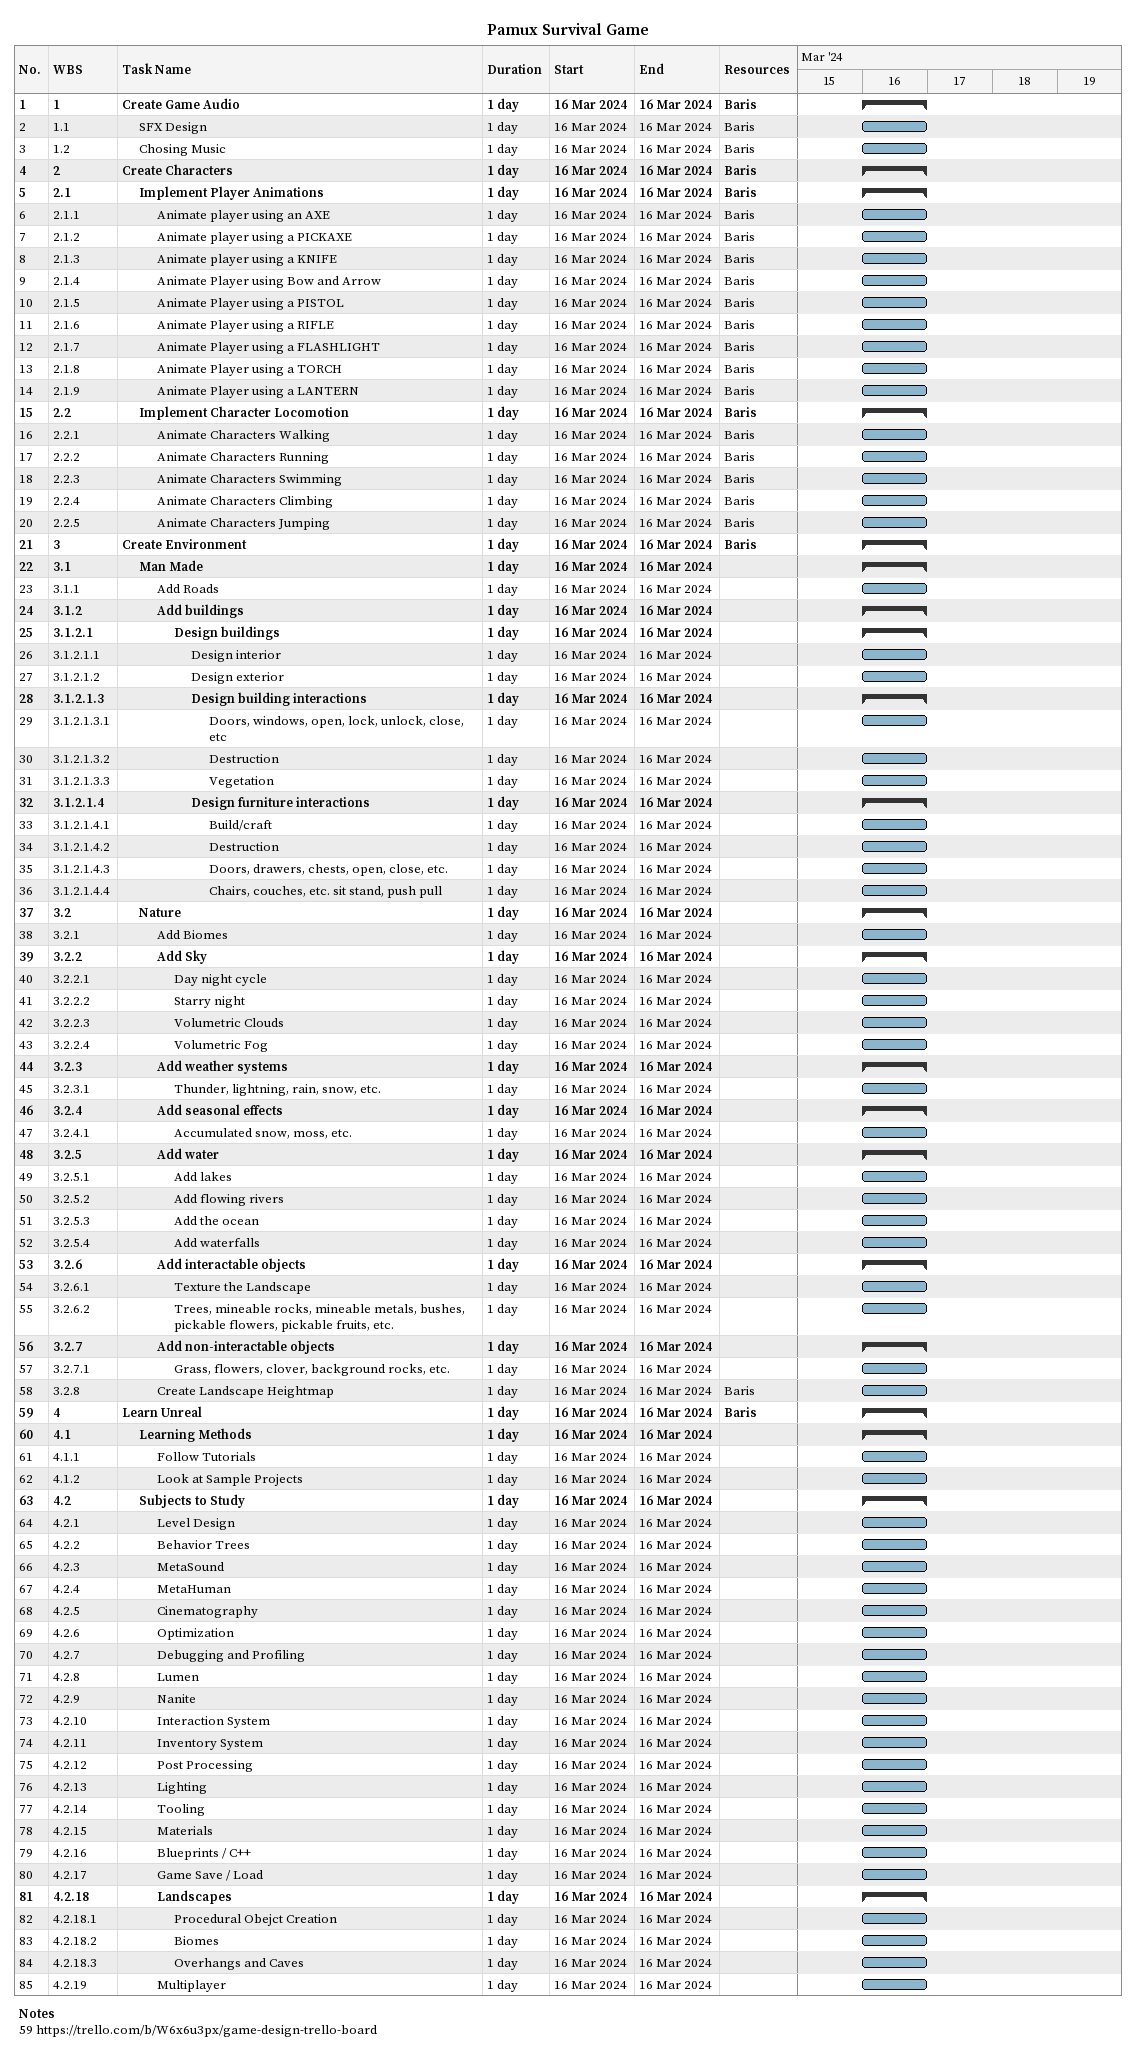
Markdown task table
Pamux Survival Game

| ID | WBS | Task | Duration | Start | Finish | Resources |
|---|---|---|---|---|---|---|
| 1 | 1 | **Create Game Audio** | 1d | 2024-03-16 | 2024-03-16 | Baris |
| 2 | 1.1 | SFX Design | 1d | 2024-03-16 | 2024-03-16 | Baris |
| 3 | 1.2 | Chosing Music | 1d | 2024-03-16 | 2024-03-16 | Baris |
| 4 | 2 | **Create Characters** | 1d | 2024-03-16 | 2024-03-16 | Baris |
| 5 | 2.1 | **Implement Player Animations** | 1d | 2024-03-16 | 2024-03-16 | Baris |
| 6 | 2.1.1 | Animate player using an AXE | 1d | 2024-03-16 | 2024-03-16 | Baris |
| 7 | 2.1.2 | Animate player using a PICKAXE | 1d | 2024-03-16 | 2024-03-16 | Baris |
| 8 | 2.1.3 | Animate player using a KNIFE | 1d | 2024-03-16 | 2024-03-16 | Baris |
| 9 | 2.1.4 | Animate Player using Bow and Arrow | 1d | 2024-03-16 | 2024-03-16 | Baris |
| 10 | 2.1.5 | Animate Player using a PISTOL | 1d | 2024-03-16 | 2024-03-16 | Baris |
| 11 | 2.1.6 | Animate Player using a RIFLE | 1d | 2024-03-16 | 2024-03-16 | Baris |
| 12 | 2.1.7 | Animate Player using a FLASHLIGHT | 1d | 2024-03-16 | 2024-03-16 | Baris |
| 13 | 2.1.8 | Animate Player using a TORCH | 1d | 2024-03-16 | 2024-03-16 | Baris |
| 14 | 2.1.9 | Animate Player using a LANTERN | 1d | 2024-03-16 | 2024-03-16 | Baris |
| 15 | 2.2 | **Implement Character Locomotion** | 1d | 2024-03-16 | 2024-03-16 | Baris |
| 16 | 2.2.1 | Animate Characters Walking | 1d | 2024-03-16 | 2024-03-16 | Baris |
| 17 | 2.2.2 | Animate Characters Running | 1d | 2024-03-16 | 2024-03-16 | Baris |
| 18 | 2.2.3 | Animate Characters Swimming | 1d | 2024-03-16 | 2024-03-16 | Baris |
| 19 | 2.2.4 | Animate Characters Climbing | 1d | 2024-03-16 | 2024-03-16 | Baris |
| 20 | 2.2.5 | Animate Characters Jumping | 1d | 2024-03-16 | 2024-03-16 | Baris |
| 21 | 3 | **Create Environment** | 1d | 2024-03-16 | 2024-03-16 | Baris |
| 22 | 3.1 | **Man Made** | 1d | 2024-03-16 | 2024-03-16 |  |
| 23 | 3.1.1 | Add Roads | 1d | 2024-03-16 | 2024-03-16 |  |
| 24 | 3.1.2 | **Add buildings** | 1d | 2024-03-16 | 2024-03-16 |  |
| 25 | 3.1.2.1 | **Design buildings** | 1d | 2024-03-16 | 2024-03-16 |  |
| 26 | 3.1.2.1.1 | Design interior | 1d | 2024-03-16 | 2024-03-16 |  |
| 27 | 3.1.2.1.2 | Design exterior | 1d | 2024-03-16 | 2024-03-16 |  |
| 28 | 3.1.2.1.3 | **Design building interactions** | 1d | 2024-03-16 | 2024-03-16 |  |
| 29 | 3.1.2.1.3.1 | Doors, windows, open, lock, unlock, close, etc | 1d | 2024-03-16 | 2024-03-16 |  |
| 30 | 3.1.2.1.3.2 | Destruction | 1d | 2024-03-16 | 2024-03-16 |  |
| 31 | 3.1.2.1.3.3 | Vegetation | 1d | 2024-03-16 | 2024-03-16 |  |
| 32 | 3.1.2.1.4 | **Design furniture interactions** | 1d | 2024-03-16 | 2024-03-16 |  |
| 33 | 3.1.2.1.4.1 | Build/craft | 1d | 2024-03-16 | 2024-03-16 |  |
| 34 | 3.1.2.1.4.2 | Destruction | 1d | 2024-03-16 | 2024-03-16 |  |
| 35 | 3.1.2.1.4.3 | Doors, drawers, chests, open, close, etc. | 1d | 2024-03-16 | 2024-03-16 |  |
| 36 | 3.1.2.1.4.4 | Chairs, couches, etc. sit stand, push pull | 1d | 2024-03-16 | 2024-03-16 |  |
| 37 | 3.2 | **Nature** | 1d | 2024-03-16 | 2024-03-16 |  |
| 38 | 3.2.1 | Add Biomes | 1d | 2024-03-16 | 2024-03-16 |  |
| 39 | 3.2.2 | **Add Sky** | 1d | 2024-03-16 | 2024-03-16 |  |
| 40 | 3.2.2.1 | Day night cycle | 1d | 2024-03-16 | 2024-03-16 |  |
| 41 | 3.2.2.2 | Starry night | 1d | 2024-03-16 | 2024-03-16 |  |
| 42 | 3.2.2.3 | Volumetric Clouds | 1d | 2024-03-16 | 2024-03-16 |  |
| 43 | 3.2.2.4 | Volumetric Fog | 1d | 2024-03-16 | 2024-03-16 |  |
| 44 | 3.2.3 | **Add weather systems** | 1d | 2024-03-16 | 2024-03-16 |  |
| 45 | 3.2.3.1 | Thunder, lightning, rain, snow, etc. | 1d | 2024-03-16 | 2024-03-16 |  |
| 46 | 3.2.4 | **Add seasonal effects** | 1d | 2024-03-16 | 2024-03-16 |  |
| 47 | 3.2.4.1 | Accumulated snow, moss, etc. | 1d | 2024-03-16 | 2024-03-16 |  |
| 48 | 3.2.5 | **Add water** | 1d | 2024-03-16 | 2024-03-16 |  |
| 49 | 3.2.5.1 | Add lakes | 1d | 2024-03-16 | 2024-03-16 |  |
| 50 | 3.2.5.2 | Add flowing rivers | 1d | 2024-03-16 | 2024-03-16 |  |
| 51 | 3.2.5.3 | Add the ocean | 1d | 2024-03-16 | 2024-03-16 |  |
| 52 | 3.2.5.4 | Add waterfalls | 1d | 2024-03-16 | 2024-03-16 |  |
| 53 | 3.2.6 | **Add interactable objects** | 1d | 2024-03-16 | 2024-03-16 |  |
| 54 | 3.2.6.1 | Texture the Landscape | 1d | 2024-03-16 | 2024-03-16 |  |
| 55 | 3.2.6.2 | Trees, mineable rocks, mineable metals, bushes, pickable flowers, pickable fruits, etc. | 1d | 2024-03-16 | 2024-03-16 |  |
| 56 | 3.2.7 | **Add non-interactable objects** | 1d | 2024-03-16 | 2024-03-16 |  |
| 57 | 3.2.7.1 | Grass, flowers, clover, background rocks, etc. | 1d | 2024-03-16 | 2024-03-16 |  |
| 58 | 3.2.8 | Create Landscape Heightmap | 1d | 2024-03-16 | 2024-03-16 | Baris |
| 59 | 4 | **Learn Unreal** | 1d | 2024-03-16 | 2024-03-16 | Baris |
| 60 | 4.1 | **Learning Methods** | 1d | 2024-03-16 | 2024-03-16 |  |
| 61 | 4.1.1 | Follow Tutorials | 1d | 2024-03-16 | 2024-03-16 |  |
| 62 | 4.1.2 | Look at Sample Projects | 1d | 2024-03-16 | 2024-03-16 |  |
| 63 | 4.2 | **Subjects to Study** | 1d | 2024-03-16 | 2024-03-16 |  |
| 64 | 4.2.1 | Level Design | 1d | 2024-03-16 | 2024-03-16 |  |
| 65 | 4.2.2 | Behavior Trees | 1d | 2024-03-16 | 2024-03-16 |  |
| 66 | 4.2.3 | MetaSound | 1d | 2024-03-16 | 2024-03-16 |  |
| 67 | 4.2.4 | MetaHuman | 1d | 2024-03-16 | 2024-03-16 |  |
| 68 | 4.2.5 | Cinematography | 1d | 2024-03-16 | 2024-03-16 |  |
| 69 | 4.2.6 | Optimization | 1d | 2024-03-16 | 2024-03-16 |  |
| 70 | 4.2.7 | Debugging and Profiling | 1d | 2024-03-16 | 2024-03-16 |  |
| 71 | 4.2.8 | Lumen | 1d | 2024-03-16 | 2024-03-16 |  |
| 72 | 4.2.9 | Nanite | 1d | 2024-03-16 | 2024-03-16 |  |
| 73 | 4.2.10 | Interaction System | 1d | 2024-03-16 | 2024-03-16 |  |
| 74 | 4.2.11 | Inventory System | 1d | 2024-03-16 | 2024-03-16 |  |
| 75 | 4.2.12 | Post Processing | 1d | 2024-03-16 | 2024-03-16 |  |
| 76 | 4.2.13 | Lighting | 1d | 2024-03-16 | 2024-03-16 |  |
| 77 | 4.2.14 | Tooling | 1d | 2024-03-16 | 2024-03-16 |  |
| 78 | 4.2.15 | Materials | 1d | 2024-03-16 | 2024-03-16 |  |
| 79 | 4.2.16 | Blueprints / C++ | 1d | 2024-03-16 | 2024-03-16 |  |
| 80 | 4.2.17 | Game Save / Load | 1d | 2024-03-16 | 2024-03-16 |  |
| 81 | 4.2.18 | **Landscapes** | 1d | 2024-03-16 | 2024-03-16 |  |
| 82 | 4.2.18.1 | Procedural Obejct Creation | 1d | 2024-03-16 | 2024-03-16 |  |
| 83 | 4.2.18.2 | Biomes | 1d | 2024-03-16 | 2024-03-16 |  |
| 84 | 4.2.18.3 | Overhangs and Caves | 1d | 2024-03-16 | 2024-03-16 |  |
| 85 | 4.2.19 | Multiplayer | 1d | 2024-03-16 | 2024-03-16 |  |

Notes
- 59: https://trello.com/b/W6x6u3px/game-design-trello-board
